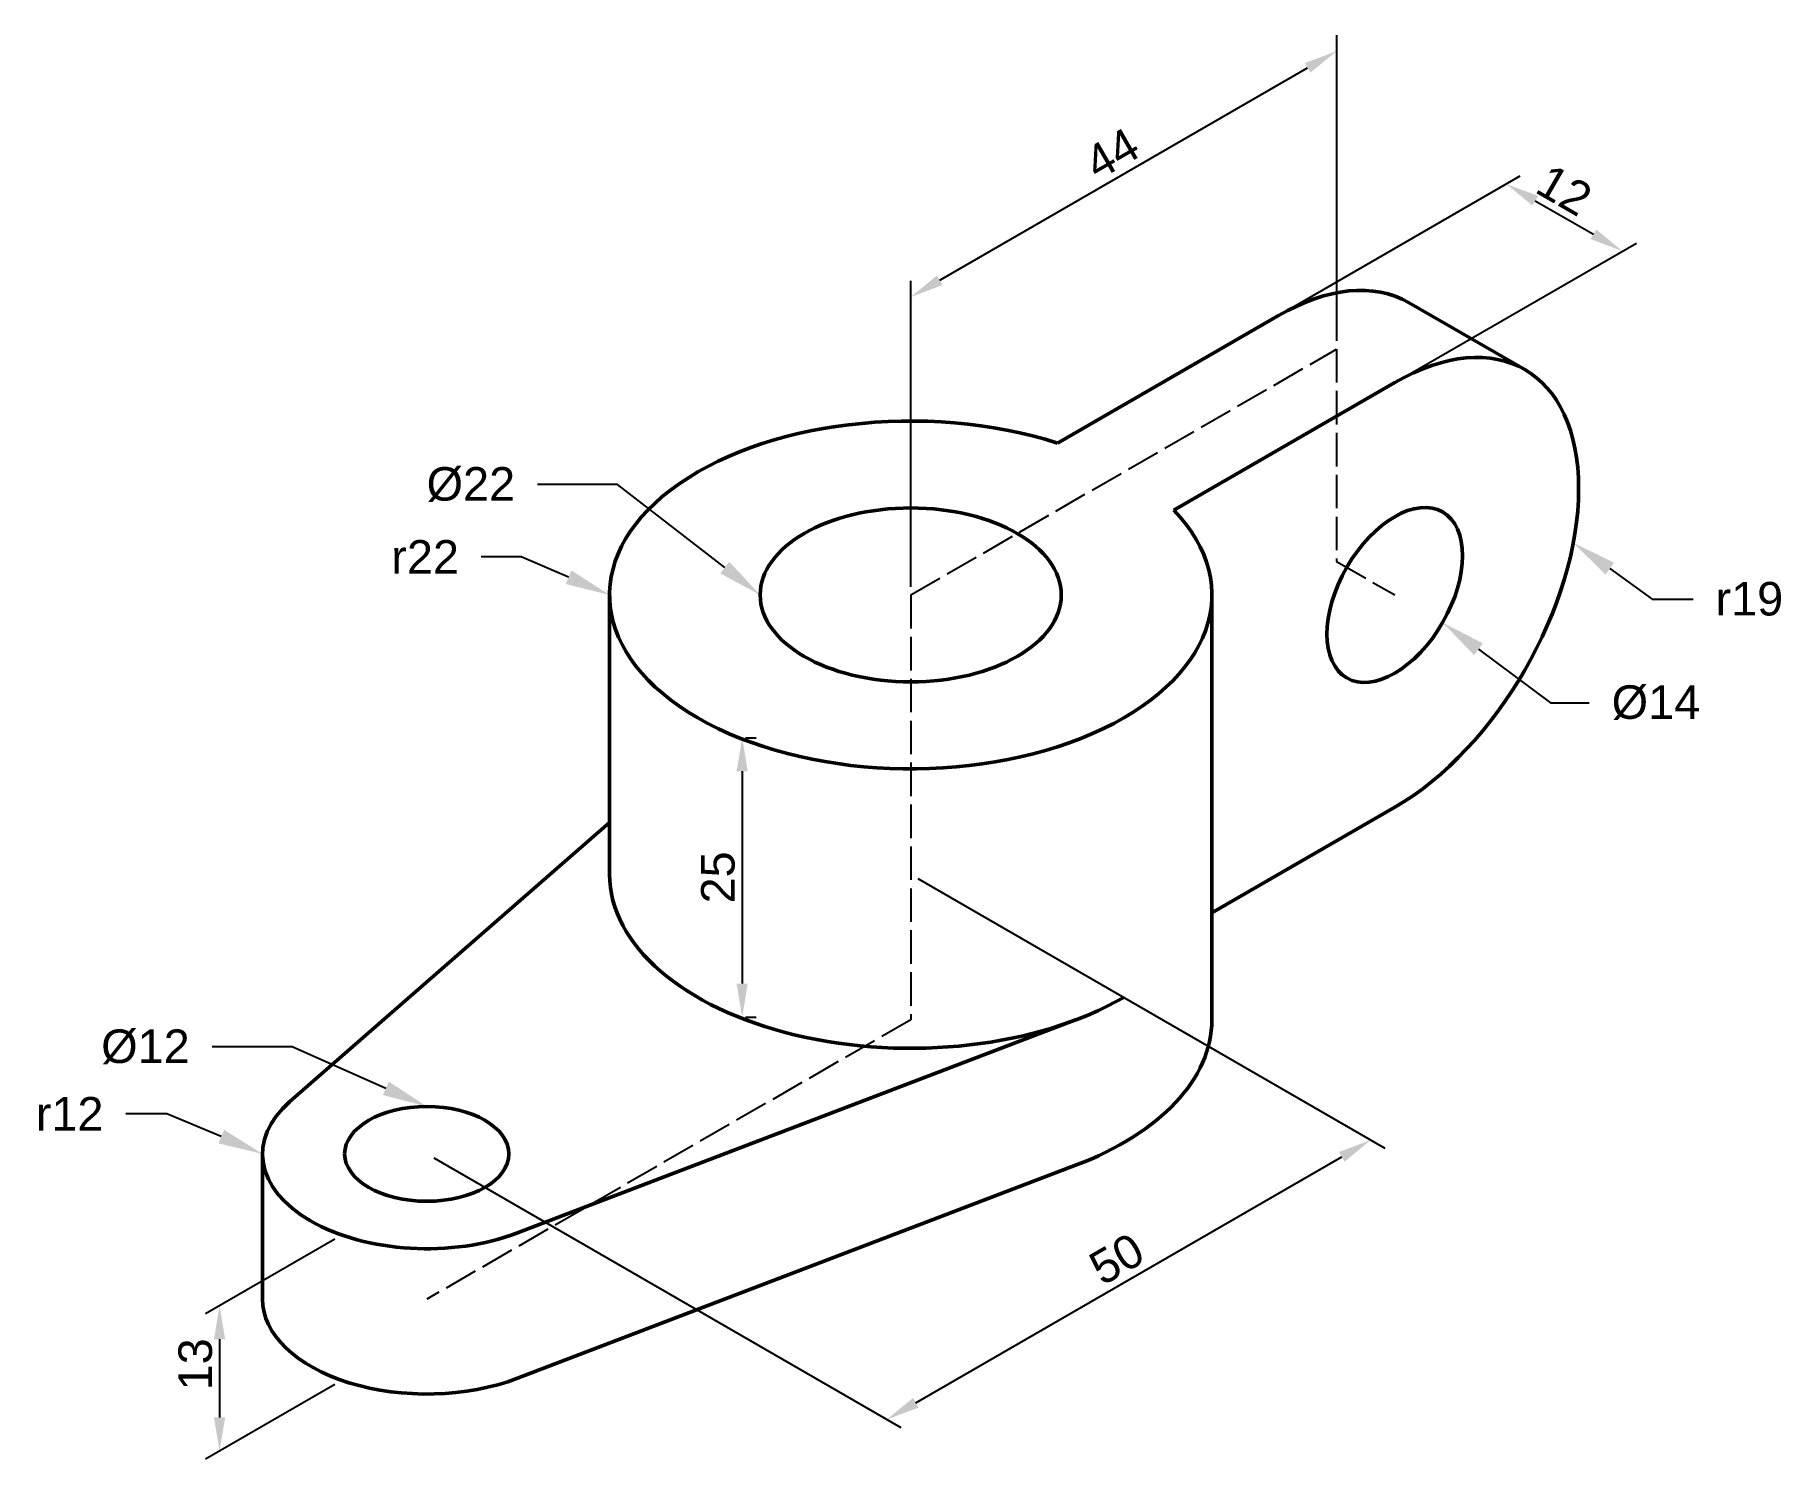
# Model space of a CAD drawing. Header units: millimetres. Extents: x 2 to 159, y 14 to 142.
import ezdxf
from ezdxf import colors
from ezdxf.entities.mleader import LeaderData, LeaderLine
from ezdxf.math import Vec2, Vec3

# ---------------------------------------------------------------- set-up
doc = ezdxf.new("R2010")
doc.units = ezdxf.units.MM
doc.header["$LTSCALE"] = 0.25
doc.header["$PDMODE"] = 34
doc.header["$PDSIZE"] = 2
doc.linetypes.add('ACAD_ISO02W100', pattern=[15, 12, -3])
doc.layers.add('0-Dimension', color=92, linetype='Continuous')
doc.layers.add('0-Sketch', color=32, linetype='ACAD_ISO02W100')
doc.layers.add('0-Object', color=7, linetype='Continuous', lineweight=50)
doc.styles.get("Standard").update_dxf_attribs({"font": 'arial.ttf'})
doc.dimstyles.new('ISO-25', dxfattribs={"dimtxt": 3, "dimasz": 3, "dimexe": 1.25, "dimexo": 0.625, "dimtad": 1, "dimtxsty": 'Standard', "dimcen": 0, "dimadec": 0, "dimazin": 0, "dimtfac": 1, "dimtmove": 0, "dimatfit": 3, "dimfxl": 1, "dimarcsym": 0})

# ---------------------------------------------------------------- blocks, each defined once
blk = doc.blocks.new('*D1')
at = {"layer": '0-Dimension', "color": 0, "lineweight": -2, "transparency": 16777216}
for p, q in [((118.75, 114.35), (118.75, 141.72)), ((83.24, 119.78), (116.15, 138.78)), ((80.64, 92.35), (80.64, 119.72))]:
    blk.add_line(p, q, dxfattribs=at)
at = {"layer": '0-Dimension', "color": 0, "transparency": 16777216}
for points in [[(115.9, 139.21), (116.4, 138.35), (118.75, 140.28)], [(82.99, 120.21), (83.49, 119.35), (80.64, 118.28)]]:
    blk.add_solid(points, dxfattribs=at)
at = {"layer": 'Defpoints', "color": 0, "transparency": 16777216}
for p in [(118.75, 140.28), (118.75, 113.63), (80.64, 91.63)]:
    blk.add_point(p, dxfattribs=at)
at = {"layer": '0-Dimension', "color": 0, "transparency": 16777216, "insert": (98.63, 131.12), "char_height": 3, "attachment_point": 5, "rotation": 30}
blk.add_mtext('44', dxfattribs=at)
blk = doc.blocks.new('*D2')
at = {"layer": '0-Dimension', "color": 0, "lineweight": -2, "transparency": 16777216}
for p, q in [((81.27, 66.27), (123.05, 42.14)), ((37.96, 41.27), (79.75, 17.14)), ((81.1, 19.37), (119.21, 41.37))]:
    blk.add_line(p, q, dxfattribs=at)
at = {"layer": '0-Dimension', "color": 0, "transparency": 16777216}
for points in [[(118.96, 41.8), (119.46, 40.93), (121.8, 42.87)], [(80.85, 19.8), (81.35, 18.93), (78.5, 17.87)]]:
    blk.add_solid(points, dxfattribs=at)
at = {"layer": 'Defpoints', "color": 0, "transparency": 16777216}
for p in [(80.64, 66.63), (121.8, 42.87), (37.34, 41.63)]:
    blk.add_point(p, dxfattribs=at)
at = {"layer": '0-Dimension', "color": 0, "transparency": 16777216, "insert": (99.07, 32.23), "char_height": 3, "attachment_point": 5, "rotation": 30}
blk.add_mtext('50', dxfattribs=at)
blk = doc.blocks.new('*D3')
at = {"layer": '0-Dimension', "color": 0, "lineweight": -2, "transparency": 16777216}
for p, q in [((114.17, 116.99), (135.17, 129.11)), ((136.52, 126.89), (141.72, 123.89)), ((124.57, 110.99), (145.57, 123.11))]:
    blk.add_line(p, q, dxfattribs=at)
at = {"layer": '0-Dimension', "color": 0, "transparency": 16777216}
for points in [[(136.77, 127.33), (136.27, 126.46), (133.92, 128.39)], [(141.97, 124.33), (141.47, 123.46), (144.32, 122.39)]]:
    blk.add_solid(points, dxfattribs=at)
at = {"layer": 'Defpoints', "color": 0, "transparency": 16777216}
for p in [(144.32, 122.39), (113.55, 116.63), (123.94, 110.63)]:
    blk.add_point(p, dxfattribs=at)
at = {"layer": '0-Dimension', "color": 0, "transparency": 16777216, "insert": (139.12, 127.85), "char_height": 3, "attachment_point": 5, "rotation": 330}
blk.add_mtext('12', dxfattribs=at)
blk = doc.blocks.new('*D4')
at = {"layer": '0-Dimension', "color": 0, "lineweight": -2, "transparency": 16777216}
for p, q in [((29.11, 34.01), (17.55, 27.33)), ((18.8, 25.05), (18.8, 18.05)), ((29.11, 21.01), (17.55, 14.33))]:
    blk.add_line(p, q, dxfattribs=at)
at = {"layer": '0-Dimension', "color": 0, "transparency": 16777216}
for points in [[(18.3, 25.05), (19.3, 25.05), (18.8, 28.05)], [(18.3, 18.05), (19.3, 18.05), (18.8, 15.05)]]:
    blk.add_solid(points, dxfattribs=at)
at = {"layer": 'Defpoints', "color": 0, "transparency": 16777216}
for p in [(29.74, 34.37), (29.74, 21.37), (18.8, 15.05)]:
    blk.add_point(p, dxfattribs=at)
at = {"layer": '0-Dimension', "color": 0, "transparency": 16777216, "insert": (16.64, 22.8), "char_height": 3, "attachment_point": 5, "rotation": 90}
blk.add_mtext('13', dxfattribs=at)
blk = doc.blocks.new('*D5')
at = {"layer": '0-Dimension', "color": 0, "lineweight": -2, "transparency": 16777216}
for p, q in [((65.87, 78.86), (66.81, 78.86)), ((65.56, 75.86), (65.56, 56.86)), ((65.87, 53.86), (66.81, 53.86))]:
    blk.add_line(p, q, dxfattribs=at)
at = {"layer": '0-Dimension', "color": 0, "transparency": 16777216}
for points in [[(65.06, 75.86), (66.06, 75.86), (65.56, 78.86)], [(65.06, 56.86), (66.06, 56.86), (65.56, 53.86)]]:
    blk.add_solid(points, dxfattribs=at)
at = {"layer": 'Defpoints', "color": 0, "transparency": 16777216}
for p in [(65.25, 78.86), (65.25, 53.86), (65.56, 53.86)]:
    blk.add_point(p, dxfattribs=at)
at = {"layer": '0-Dimension', "color": 0, "transparency": 16777216, "insert": (63.4, 66.36), "char_height": 3, "attachment_point": 5, "rotation": 90}
blk.add_mtext('25', dxfattribs=at)

msp = doc.modelspace()

# ---------------------------------------------------------------- linework, layer by layer
at = {"layer": '0-Object'}
for p, q in [((135.577, 111.783), (125.185, 117.783)), ((93.775, 105.213), (113.55, 116.63)), ((104.167, 99.213), (123.942, 110.63)), ((53.697, 91.63), (53.697, 66.63)), ((107.585, 91.63), (107.585, 53.63)), ((123.942, 72.63), (107.585, 63.187)), ((25.085, 46.315), (53.697, 71.263)), ((45.444, 34.552), (95.381, 53.608)), ((22.643, 41.63), (22.643, 28.63)), ((45.444, 21.552), (95.381, 40.608))]:
    msp.add_line(p, q, dxfattribs=at)
for centre, major_axis, start_param, end_param in [((113.55, 97.63), (-11.635, -20.153), 9.424778, 10.2101761), ((123.942, 91.63), (-11.635, -20.153), 7.0685835, 10.2101761), ((80.641, 91.63), (-26.944, 0), 4.2032174, 9.9339495), ((80.641, 66.63), (-26.944, 0), 0, 2.3561945), ((80.641, 53.63), (-26.944, 0), 8.4328116, 9.424778), ((37.34, 41.63), (-14.697, 0), 5.6983315, 8.438028), ((37.34, 28.63), (-14.697, 0), 0, 2.1548427)]:
    msp.add_ellipse(centre, major_axis=major_axis, ratio=0.5773503, start_param=start_param, end_param=end_param, dxfattribs=at)
for centre, major_axis in [((123.942, 91.63), (-4.287, -7.425)), ((80.641, 91.63), (-13.472, 0)), ((37.34, 41.63), (-7.348, 0))]:
    msp.add_ellipse(centre, major_axis=major_axis, ratio=0.5773503, dxfattribs=at)
at = {"layer": '0-Sketch'}
for p, q in [((80.641, 91.63), (118.746, 113.63)), ((118.746, 113.63), (118.746, 94.63)), ((118.746, 94.63), (123.942, 91.63)), ((80.641, 91.63), (80.641, 53.63)), ((80.641, 53.63), (37.34, 28.63))]:
    msp.add_line(p, q, dxfattribs=at)

# ---------------------------------------------------------------- dimensions: what is measured, and where the dimension line sits
at = {"layer": '0-Dimension'}
for p1, p2, distance, picture, middle in [((80.641, 91.63), (118.746, 113.63), 23.078, '*D1', (98.631, 131.119)), ((37.34, 41.63), (80.641, 66.63), -41.162, '*D2', (99.074, 32.233))]:
    dim = msp.add_aligned_dim(p1=p1, p2=p2, distance=distance, dimstyle='ISO-25', dxfattribs=at)
    dim.commit()
    dim.dimension.update_dxf_attribs({"geometry": picture, "text_midpoint": middle})
for base, p1, p2, angle, picture, middle, dimtype in [((144.315, 122.393), (113.55, 116.63), (123.942, 110.63), 330, '*D3', (138.054, 126.008), 161), ((18.798, 15.053), (29.739, 34.368), (29.739, 21.368), 90, '*D4', (18.798, 22.801), 160)]:
    dim = msp.add_linear_dim(base=base, p1=p1, p2=p2, angle=angle, dimstyle='ISO-25', dxfattribs=at)
    dim.commit()
    dim.dimension.update_dxf_attribs({"geometry": picture, "text_midpoint": middle, "dimtype": dimtype})
dim = msp.add_linear_dim(base=(65.56, 53.863), p1=(65.246, 78.863), p2=(65.246, 53.863), angle=90, dimstyle='ISO-25', dxfattribs=at)
dim.commit()
dim.dimension.update_dxf_attribs({"geometry": '*D5', "text_midpoint": (63.404, 66.363)})

# ---------------------------------------------------------------- leaders
ml = msp.add_multileader_mtext('Standard', dxfattribs=at)
ml.set_content('Ø22', color=256)
ml.set_leader_properties()
ml.build(insert=Vec2(0, 0))
ctx = ml.context
ctx.base_point, ctx.char_height, ctx.plane_origin = Vec3(35.714, 101.502), 3, Vec3(20.438, 101.31)
ctx.text_align_type = 2
notes = []
notes.append((ctx, [(1, (1, 1, 0), (54.402, 101.502), (-1, 0), 7.158, [(0, [(67.169, 91.63)], 0, [])])]))
ctx.mtext.insert, ctx.mtext.alignment, ctx.mtext.flow_direction = Vec3(45.244, 103.063), 3, 5
ml = msp.add_multileader_mtext('Standard', dxfattribs=at)
ml.set_content('r22', color=256)
ml.set_leader_properties()
ml.build(insert=Vec2(0, 0))
ctx = ml.context
ctx.base_point, ctx.char_height, ctx.plane_origin = Vec3(32.655, 95.035), 3, Vec3(32.127, 98.557)
ctx.text_align_type = 2
notes.append((ctx, [(1, (1, 1, 0), (45.782, 95.035), (-1, 0), 3.562, [(0, [(53.697, 91.63)], 0, [])])]))
ctx.mtext.insert, ctx.mtext.alignment, ctx.mtext.flow_direction = Vec3(40.22, 96.535), 3, 5
ml = msp.add_multileader_mtext('Standard', dxfattribs=at)
ml.set_content('r19', color=256)
ml.set_leader_properties()
ml.build(insert=Vec2(0, 0))
ctx = ml.context
ctx.base_point, ctx.char_height, ctx.plane_origin = Vec3(150.642, 91.266), 3, Vec3(139.918, 96.302)
notes.append((ctx, [(0, (1, 1, 0), (146.983, 91.266), (1, 0), 3.659, [(0, [(139.918, 96.302)], 0, [])])]))
ctx.mtext.insert, ctx.mtext.flow_direction = Vec3(152.642, 92.791), 5
ml = msp.add_multileader_mtext('Standard', dxfattribs=at)
ml.set_content('Ø14', color=256)
ml.set_leader_properties()
ml.build(insert=Vec2(0, 0))
ctx = ml.context
ctx.base_point, ctx.char_height, ctx.plane_origin = Vec3(141.354, 81.984), 3, Vec3(128.229, 99.055)
notes.append((ctx, [(0, (1, 1, 0), (137.874, 81.984), (1, 0), 3.48, [(0, [(128.229, 89.156)], 0, [])])]))
ctx.mtext.insert, ctx.mtext.flow_direction = Vec3(143.354, 83.545), 5
ml = msp.add_multileader_mtext('Standard', dxfattribs=at)
ml.set_content('Ø12', color=256)
ml.set_leader_properties()
ml.build(insert=Vec2(0, 0))
ctx = ml.context
ctx.base_point, ctx.char_height, ctx.plane_origin = Vec3(6.6, 51.196), 3, Vec3(-12.281, 53.084)
ctx.text_align_type = 2
notes.append((ctx, [(1, (1, 1, 0), (25.289, 51.196), (-1, 0), 7.158, [(0, [(37.34, 45.873)], 0, [])])]))
ctx.mtext.insert, ctx.mtext.alignment, ctx.mtext.flow_direction = Vec3(16.131, 52.756), 3, 5
ml = msp.add_multileader_mtext('Standard', dxfattribs=at)
ml.set_content('r12', color=256)
ml.set_leader_properties()
ml.build(insert=Vec2(0, 0))
ctx = ml.context
ctx.base_point, ctx.char_height, ctx.plane_origin = Vec3(0.851, 45.218), 3, Vec3(-0.592, 50.332)
ctx.text_align_type = 2
notes.append((ctx, [(1, (1, 1, 0), (14.075, 45.218), (-1, 0), 3.659, [(0, [(22.643, 41.63)], 0, [])])]))
ctx.mtext.insert, ctx.mtext.alignment, ctx.mtext.flow_direction = Vec3(8.415, 46.718), 3, 5
for ctx, leaders in notes:
    for number, flags, end, landing, length, lines in leaders:
        leader = LeaderData()
        leader.index, (leader.has_last_leader_line, leader.has_dogleg_vector, leader.attachment_direction) = number, flags
        leader.last_leader_point, leader.dogleg_vector, leader.dogleg_length = Vec3(end), Vec3(landing), length
        for number, points, colour, breaks in lines:
            line = LeaderLine()
            line.index, line.vertices, line.color, line.breaks = number, Vec3.list(points), colors.encode_raw_color(colour), breaks
            leader.lines.append(line)
        ctx.leaders.append(leader)

doc.saveas('drawing.dxf')
